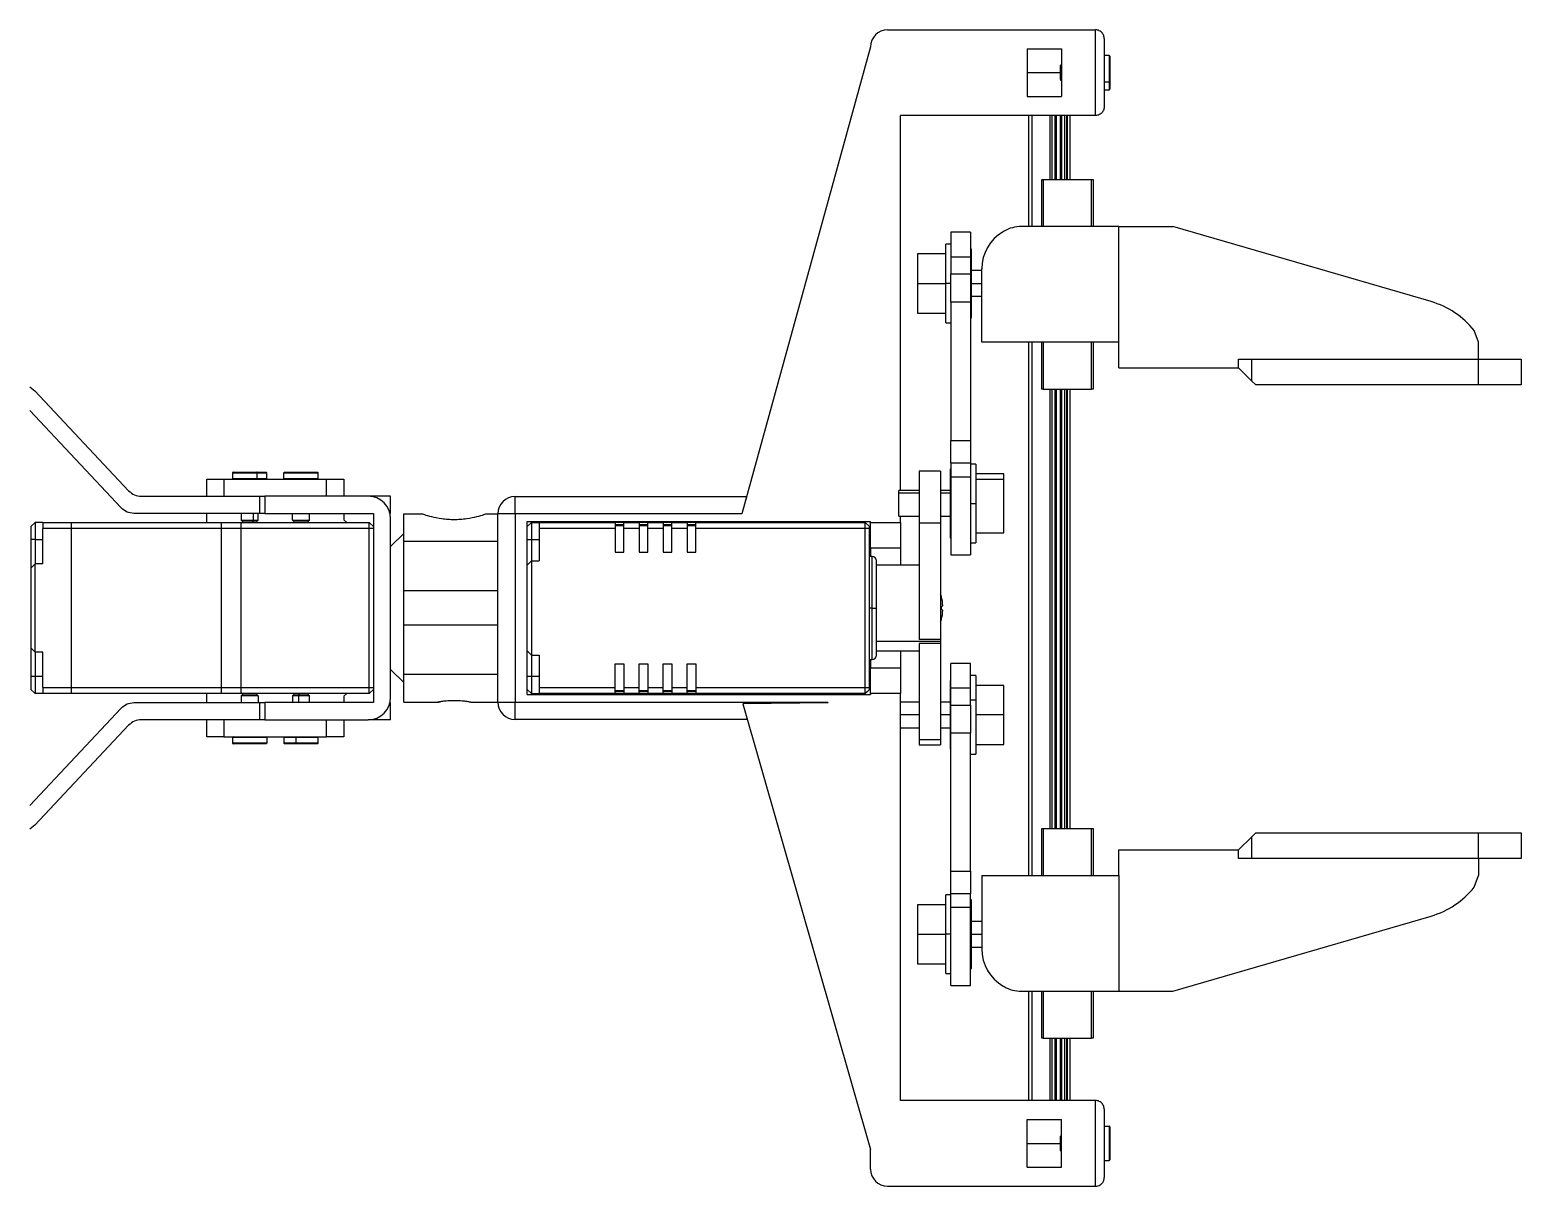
# Model space of a CAD drawing. Header units: millimetres. Extents: x 1258 to 2922, y -135 to 1239.
# Drawn here: x 2350.7 to 2437.8, y 471 to 538.5 of the extents above; entities that cross this region are included whole.
import ezdxf

# ---------------------------------------------------------------- set-up
doc = ezdxf.new("R2010")
doc.units = ezdxf.units.MM
doc.header["$LTSCALE"] = 6

msp = doc.modelspace()

# ---------------------------------------------------------------- linework, layer by layer
at = {"color": 7, "linetype": 'Continuous', "lineweight": 25}
for p, q in [((2400.784, 538.479), (2412.934, 538.479)), ((2412.934, 533.479), (2412.934, 538.479)), ((2399.784, 537.479), (2392.284, 510.229)), ((2408.934, 537.379), (2410.934, 537.379)), ((2408.934, 537.379), (2408.934, 534.579)), ((2410.934, 537.379), (2410.934, 534.579)), ((2413.434, 537.979), (2413.434, 533.979)), ((2410.934, 536.443), (2410.87, 536.379)), ((2413.73, 536.979), (2413.434, 536.979)), ((2413.77, 536.939), (2413.77, 535.461)), ((2408.934, 535.979), (2410.87, 535.979)), ((2410.87, 536.379), (2410.87, 535.763)), ((2410.87, 535.763), (2410.87, 535.579)), ((2410.87, 535.579), (2410.934, 535.515)), ((2413.434, 534.979), (2413.73, 534.979)), ((2413.77, 535.461), (2413.77, 535.019)), ((2408.934, 534.579), (2410.934, 534.579)), ((2412.934, 533.479), (2401.534, 533.479)), ((2401.534, 511.584), (2401.534, 533.479)), ((2409.034, 526.998), (2409.034, 533.479)), ((2409.209, 533.479), (2409.209, 526.998)), ((2410.288, 529.748), (2410.288, 533.479)), ((2410.637, 533.479), (2410.637, 529.748)), ((2410.887, 529.748), (2410.887, 533.479)), ((2411.235, 533.479), (2411.235, 529.748)), ((2411.284, 529.748), (2411.284, 533.479)), ((2411.434, 533.479), (2411.434, 529.748)), ((2409.784, 526.998), (2409.784, 529.748)), ((2409.784, 529.748), (2409.869, 529.748)), ((2409.869, 529.748), (2409.869, 526.998)), ((2409.869, 529.748), (2412.699, 529.748)), ((2412.699, 526.998), (2412.699, 529.748)), ((2412.699, 529.748), (2412.784, 529.748)), ((2412.784, 529.748), (2412.784, 526.998)), ((2414.284, 526.998), (2408.595, 526.998)), ((2414.284, 520.248), (2414.284, 526.998)), ((2414.284, 526.998), (2417.447, 526.998)), ((2432.52, 522.613), (2417.447, 526.998)), ((2405.634, 526.673), (2404.484, 526.673)), ((2404.484, 526.673), (2404.484, 525.224)), ((2405.634, 526.673), (2405.634, 525.224)), ((2407.595, 526.73), (2407.534, 526.695)), ((2404.184, 525.398), (2402.534, 525.398)), ((2402.534, 525.398), (2402.534, 523.673)), ((2404.484, 525.973), (2404.184, 525.973)), ((2404.184, 523.673), (2404.184, 525.973)), ((2404.484, 525.224), (2405.634, 525.224)), ((2404.484, 525.224), (2404.484, 524.234)), ((2405.684, 525.673), (2405.634, 525.673)), ((2405.634, 525.224), (2405.634, 524.234)), ((2405.684, 523.673), (2405.684, 525.673)), ((2406.284, 524.423), (2405.684, 524.423)), ((2406.296, 524.781), (2406.284, 524.781)), ((2406.284, 520.248), (2406.284, 524.53)), ((2402.534, 523.673), (2404.184, 523.673)), ((2402.534, 523.673), (2402.534, 521.948)), ((2404.184, 521.373), (2404.184, 523.673)), ((2404.484, 523.673), (2404.184, 523.673)), ((2404.484, 524.234), (2405.634, 524.234)), ((2404.484, 522.583), (2404.484, 524.234)), ((2405.634, 524.234), (2405.634, 522.583)), ((2405.684, 523.673), (2405.634, 523.673)), ((2405.684, 521.673), (2405.684, 523.673)), ((2405.684, 523.673), (2406.284, 523.673)), ((2405.634, 522.583), (2404.484, 522.583)), ((2404.484, 522.583), (2404.484, 514.509)), ((2405.634, 522.583), (2405.634, 514.509)), ((2405.684, 522.923), (2406.284, 522.923)), ((2402.534, 521.948), (2404.184, 521.948)), ((2405.634, 521.673), (2405.684, 521.673)), ((2404.184, 521.373), (2404.484, 521.373)), ((2435.284, 520.248), (2435.038, 520.923)), ((2414.284, 520.248), (2406.284, 520.248)), ((2409.034, 489.11), (2409.034, 520.248)), ((2409.209, 520.248), (2409.209, 489.11)), ((2409.784, 517.498), (2409.784, 520.248)), ((2409.869, 520.248), (2409.869, 517.498)), ((2412.699, 517.498), (2412.699, 520.248)), ((2412.784, 520.248), (2412.784, 517.498)), ((2414.284, 518.748), (2414.284, 520.248)), ((2435.284, 519.248), (2435.284, 520.248)), ((2421.284, 518.748), (2421.284, 519.248)), ((2421.284, 519.248), (2422.034, 519.248)), ((2422.034, 519.248), (2422.034, 517.998)), ((2422.034, 519.248), (2435.284, 519.248)), ((2435.284, 517.748), (2435.284, 519.248)), ((2435.284, 519.248), (2437.784, 519.248)), ((2437.784, 519.248), (2437.784, 517.748)), ((2414.284, 518.748), (2421.284, 518.748)), ((2422.034, 517.998), (2421.284, 518.748)), ((2350.699, 517.63), (2350.995, 517.413)), ((2350.995, 517.413), (2356.469, 511.57)), ((2409.869, 517.498), (2409.784, 517.498)), ((2409.869, 517.498), (2412.699, 517.498)), ((2410.288, 491.86), (2410.288, 517.498)), ((2410.379, 517.498), (2410.379, 491.86)), ((2410.58, 491.86), (2410.58, 517.498)), ((2410.637, 517.498), (2410.637, 491.86)), ((2410.887, 491.86), (2410.887, 517.498)), ((2410.944, 517.498), (2410.944, 491.86)), ((2411.145, 491.86), (2411.145, 517.498)), ((2411.235, 517.498), (2411.235, 491.86)), ((2411.284, 491.86), (2411.284, 517.498)), ((2411.434, 517.498), (2411.434, 491.86)), ((2412.784, 517.498), (2412.699, 517.498)), ((2422.284, 517.748), (2422.034, 517.998)), ((2435.284, 517.748), (2422.284, 517.748)), ((2437.784, 517.748), (2435.284, 517.748)), ((2356.036, 510.57), (2350.699, 516.266)), ((2404.484, 514.509), (2405.634, 514.509)), ((2404.484, 513.181), (2404.484, 514.509)), ((2405.634, 514.509), (2405.634, 513.181)), ((2405.634, 513.181), (2404.484, 513.181)), ((2404.484, 513.181), (2404.484, 512.385)), ((2405.634, 513.181), (2405.634, 512.385)), ((2405.934, 513.134), (2405.634, 513.134)), ((2405.934, 513.134), (2405.934, 510.834)), ((2361.031, 511.254), (2361.031, 512.254)), ((2361.031, 512.254), (2362.031, 512.254)), ((2362.031, 512.254), (2362.031, 511.254)), ((2362.031, 512.254), (2368.031, 512.254)), ((2362.531, 512.614), (2362.531, 512.294)), ((2362.571, 512.654), (2363.958, 512.654)), ((2363.958, 512.654), (2364.491, 512.654)), ((2363.976, 512.294), (2363.976, 512.614)), ((2364.531, 512.294), (2364.531, 512.614)), ((2365.531, 512.614), (2367.531, 512.614)), ((2365.531, 512.294), (2365.531, 512.614)), ((2365.531, 512.294), (2367.531, 512.294)), ((2365.571, 512.654), (2367.491, 512.654)), ((2367.531, 512.294), (2367.531, 512.614)), ((2368.031, 511.254), (2368.031, 512.254)), ((2368.031, 512.254), (2369.031, 512.254)), ((2369.031, 512.254), (2369.031, 511.254)), ((2403.884, 512.719), (2402.634, 512.719)), ((2402.634, 512.719), (2402.634, 509.688)), ((2403.884, 512.719), (2403.884, 509.688)), ((2404.484, 512.834), (2404.434, 512.834)), ((2404.434, 512.834), (2404.434, 510.834)), ((2404.484, 512.385), (2405.634, 512.385)), ((2404.484, 512.385), (2404.484, 507.834)), ((2405.634, 512.385), (2405.634, 507.834)), ((2407.584, 512.559), (2405.934, 512.559)), ((2407.584, 512.226), (2405.934, 512.226)), ((2407.584, 512.226), (2407.584, 512.559)), ((2407.584, 509.109), (2407.584, 512.226)), ((2357.199, 511.254), (2364.133, 511.254)), ((2364.133, 510.254), (2364.133, 511.254)), ((2364.133, 511.254), (2364.43, 511.254)), ((2364.43, 511.254), (2364.43, 510.254)), ((2370.465, 511.254), (2364.43, 511.254)), ((2371.765, 511.254), (2370.465, 511.254)), ((2371.765, 510.254), (2371.765, 511.254)), ((2379.034, 510.229), (2379.034, 511.229)), ((2379.034, 511.229), (2392.559, 511.229)), ((2402.634, 511.584), (2401.434, 511.584)), ((2401.434, 511.439), (2401.434, 511.584)), ((2401.434, 510.084), (2401.434, 511.439)), ((2404.434, 511.584), (2403.884, 511.584)), ((2404.434, 510.834), (2404.434, 508.834)), ((2404.434, 510.834), (2404.484, 510.834)), ((2405.634, 510.834), (2405.934, 510.834)), ((2405.934, 510.834), (2405.934, 508.534)), ((2350.765, 509.479), (2351.015, 509.729)), ((2350.765, 509.479), (2350.765, 508.729)), ((2351.015, 509.729), (2351.015, 508.729)), ((2351.465, 509.729), (2351.015, 509.729)), ((2351.465, 509.729), (2353.115, 509.729)), ((2351.465, 509.729), (2351.465, 509.379)), ((2353.115, 509.729), (2361.865, 509.729)), ((2353.115, 509.729), (2353.115, 509.379)), ((2364.133, 510.254), (2356.765, 510.254)), ((2361.031, 509.729), (2361.031, 510.254)), ((2361.865, 509.729), (2363.015, 509.729)), ((2361.865, 509.729), (2361.865, 509.379)), ((2363.015, 509.729), (2370.515, 509.729)), ((2363.015, 509.729), (2363.015, 509.379)), ((2363.031, 510.254), (2363.031, 509.854)), ((2363.031, 509.854), (2363.131, 509.754)), ((2363.031, 509.854), (2363.753, 509.854)), ((2363.131, 509.754), (2363.709, 509.754)), ((2363.709, 509.754), (2363.753, 509.854)), ((2363.709, 509.754), (2363.931, 509.754)), ((2363.753, 509.854), (2364.031, 509.854)), ((2363.931, 509.754), (2364.031, 509.854)), ((2364.031, 509.854), (2364.031, 510.254)), ((2364.43, 510.254), (2364.133, 510.254)), ((2364.43, 510.254), (2370.765, 510.254)), ((2366.031, 509.854), (2366.031, 510.254)), ((2366.031, 509.854), (2367.031, 509.854)), ((2366.131, 509.754), (2366.031, 509.854)), ((2366.131, 509.754), (2366.931, 509.754)), ((2366.931, 509.754), (2367.031, 509.854)), ((2367.031, 509.854), (2367.031, 510.254)), ((2369.031, 510.254), (2369.031, 509.867)), ((2369.031, 509.867), (2369.218, 509.729)), ((2370.515, 509.729), (2370.765, 509.479)), ((2370.765, 510.254), (2370.765, 499.204)), ((2371.73, 510.254), (2371.765, 510.254)), ((2371.765, 499.504), (2371.765, 509.954)), ((2372.534, 510.229), (2373.604, 510.229)), ((2372.534, 508.618), (2372.534, 510.229)), ((2377.354, 510.229), (2378.034, 510.229)), ((2378.034, 499.229), (2378.034, 510.229)), ((2379.034, 510.229), (2378.034, 510.229)), ((2379.034, 510.229), (2379.034, 499.229)), ((2392.284, 510.229), (2379.034, 510.229)), ((2379.734, 509.779), (2399.784, 509.779)), ((2379.734, 499.679), (2379.734, 509.779)), ((2379.984, 509.729), (2379.734, 509.479)), ((2379.984, 509.729), (2379.984, 508.729)), ((2379.984, 509.729), (2380.434, 509.729)), ((2380.434, 509.729), (2384.884, 509.729)), ((2380.434, 509.729), (2380.434, 509.379)), ((2384.884, 509.729), (2384.884, 509.379)), ((2385.384, 509.729), (2384.884, 509.729)), ((2384.884, 509.604), (2385.384, 509.604)), ((2385.384, 509.554), (2384.884, 509.554)), ((2384.884, 509.554), (2385.384, 509.554)), ((2385.384, 509.729), (2386.284, 509.729)), ((2385.384, 509.379), (2385.384, 509.729)), ((2386.284, 509.729), (2386.284, 509.379)), ((2386.784, 509.729), (2386.284, 509.729)), ((2386.284, 509.604), (2386.784, 509.604)), ((2386.784, 509.554), (2386.284, 509.554)), ((2386.284, 509.554), (2386.784, 509.554)), ((2386.784, 509.729), (2387.684, 509.729)), ((2386.784, 509.379), (2386.784, 509.729)), ((2387.684, 509.729), (2387.684, 509.379)), ((2388.184, 509.729), (2387.684, 509.729)), ((2387.684, 509.604), (2388.184, 509.604)), ((2388.184, 509.554), (2387.684, 509.554)), ((2387.684, 509.554), (2388.184, 509.554)), ((2388.184, 509.729), (2389.084, 509.729)), ((2388.184, 509.379), (2388.184, 509.729)), ((2389.084, 509.729), (2389.084, 509.379)), ((2389.584, 509.729), (2389.084, 509.729)), ((2389.084, 509.604), (2389.584, 509.604)), ((2389.584, 509.554), (2389.084, 509.554)), ((2389.084, 509.554), (2389.584, 509.554)), ((2389.584, 509.729), (2391.984, 509.729)), ((2389.584, 509.379), (2389.584, 509.729)), ((2391.984, 509.729), (2399.484, 509.729)), ((2399.484, 509.729), (2399.734, 509.479)), ((2399.734, 509.379), (2399.734, 509.479)), ((2399.784, 509.729), (2399.784, 509.779)), ((2399.784, 509.729), (2401.534, 509.729)), ((2399.784, 508.229), (2399.784, 509.729)), ((2401.434, 510.084), (2402.634, 510.084)), ((2401.534, 509.729), (2401.534, 510.084)), ((2401.534, 509.729), (2401.534, 508.229)), ((2403.884, 509.688), (2402.634, 509.688)), ((2402.634, 509.688), (2402.634, 502.898)), ((2403.884, 510.084), (2404.434, 510.084)), ((2403.884, 509.688), (2403.884, 502.898)), ((2351.015, 508.729), (2350.765, 508.729)), ((2351.015, 508.729), (2351.465, 508.729)), ((2351.465, 507.304), (2351.465, 509.379)), ((2353.115, 509.379), (2351.465, 509.379)), ((2361.865, 509.379), (2353.115, 509.379)), ((2353.115, 509.379), (2353.115, 500.079)), ((2363.015, 509.379), (2361.865, 509.379)), ((2361.865, 509.379), (2361.865, 500.079)), ((2363.015, 509.379), (2363.015, 500.079)), ((2370.515, 509.379), (2363.015, 509.379)), ((2370.515, 500.079), (2370.515, 509.379)), ((2370.765, 509.379), (2370.515, 509.379)), ((2371.765, 508.311), (2372.534, 509.079)), ((2378.034, 508.618), (2372.534, 508.618)), ((2372.534, 505.729), (2372.534, 508.618)), ((2379.734, 508.729), (2379.984, 508.729)), ((2379.984, 508.729), (2380.434, 508.729)), ((2380.434, 509.379), (2380.434, 507.479)), ((2384.884, 509.379), (2380.434, 509.379)), ((2384.884, 509.379), (2384.884, 507.979)), ((2385.384, 507.979), (2385.384, 509.379)), ((2386.284, 509.379), (2385.384, 509.379)), ((2386.284, 509.379), (2386.284, 507.979)), ((2386.784, 507.979), (2386.784, 509.379)), ((2387.684, 509.379), (2386.784, 509.379)), ((2387.684, 509.379), (2387.684, 507.979)), ((2388.184, 507.979), (2388.184, 509.379)), ((2389.084, 509.379), (2388.184, 509.379)), ((2389.084, 509.379), (2389.084, 507.979)), ((2389.584, 507.979), (2389.584, 509.379)), ((2391.984, 509.379), (2389.584, 509.379)), ((2399.484, 509.379), (2391.984, 509.379)), ((2399.484, 500.079), (2399.484, 509.379)), ((2399.734, 509.379), (2399.484, 509.379)), ((2399.734, 500.079), (2399.734, 509.379)), ((2399.734, 509.229), (2399.784, 509.229)), ((2404.434, 508.834), (2404.484, 508.834)), ((2405.934, 509.109), (2407.584, 509.109)), ((2384.884, 507.979), (2385.384, 507.979)), ((2386.284, 507.979), (2386.784, 507.979)), ((2387.684, 507.979), (2388.184, 507.979)), ((2389.084, 507.979), (2389.584, 507.979)), ((2399.734, 508.229), (2399.784, 508.229)), ((2399.884, 507.729), (2399.734, 507.729)), ((2401.534, 508.229), (2399.784, 508.229)), ((2399.784, 508.229), (2399.784, 507.729)), ((2401.534, 508.229), (2401.534, 507.229)), ((2404.484, 507.834), (2405.634, 507.834)), ((2405.634, 508.534), (2405.934, 508.534)), ((2351.015, 507.304), (2350.765, 507.054)), ((2350.765, 507.054), (2350.765, 502.404)), ((2351.015, 502.154), (2351.015, 507.304)), ((2351.465, 507.304), (2351.015, 507.304)), ((2379.734, 507.229), (2379.984, 507.479)), ((2379.984, 507.479), (2379.984, 501.979)), ((2379.984, 507.479), (2380.434, 507.479)), ((2400.134, 504.729), (2400.134, 507.479)), ((2402.634, 507.229), (2400.134, 507.229)), ((2378.034, 505.729), (2372.534, 505.729)), ((2372.534, 503.729), (2372.534, 505.729)), ((2403.925, 505.4), (2403.927, 505.402)), ((2399.884, 504.729), (2399.734, 504.729)), ((2399.884, 504.729), (2400.134, 504.729)), ((2400.134, 501.979), (2400.134, 504.729)), ((2403.925, 504.841), (2404.013, 504.853)), ((2404.013, 504.605), (2403.925, 504.617)), ((2378.034, 503.729), (2372.534, 503.729)), ((2372.534, 500.84), (2372.534, 503.729)), ((2403.927, 504.056), (2403.925, 504.058)), ((2403.884, 502.776), (2400.134, 502.776)), ((2403.884, 502.898), (2402.634, 502.898)), ((2403.884, 502.664), (2402.634, 502.664)), ((2402.634, 502.664), (2402.634, 497.043)), ((2403.884, 502.898), (2403.884, 502.776)), ((2403.884, 502.776), (2403.884, 502.664)), ((2403.884, 502.664), (2403.884, 497.043)), ((2350.765, 502.404), (2351.015, 502.154)), ((2351.465, 502.154), (2351.015, 502.154)), ((2351.465, 500.079), (2351.465, 502.154)), ((2379.984, 501.979), (2379.734, 502.229)), ((2379.984, 501.979), (2380.434, 501.979)), ((2380.434, 501.979), (2380.434, 500.079)), ((2399.734, 501.729), (2399.884, 501.729)), ((2399.784, 501.729), (2399.784, 501.229)), ((2400.134, 502.229), (2402.634, 502.229)), ((2401.534, 502.229), (2401.534, 501.229)), ((2371.765, 501.147), (2372.534, 500.379)), ((2378.034, 500.84), (2372.534, 500.84)), ((2372.534, 499.229), (2372.534, 500.84)), ((2384.884, 501.479), (2385.384, 501.479)), ((2384.884, 500.079), (2384.884, 501.479)), ((2385.384, 501.479), (2385.384, 500.079)), ((2386.284, 501.479), (2386.784, 501.479)), ((2386.284, 500.079), (2386.284, 501.479)), ((2386.784, 501.479), (2386.784, 500.079)), ((2387.684, 501.479), (2388.184, 501.479)), ((2387.684, 500.079), (2387.684, 501.479)), ((2388.184, 501.479), (2388.184, 500.079)), ((2389.084, 501.479), (2389.584, 501.479)), ((2389.084, 500.079), (2389.084, 501.479)), ((2389.584, 501.479), (2389.584, 500.079)), ((2399.734, 501.229), (2399.784, 501.229)), ((2399.784, 501.229), (2401.534, 501.229)), ((2399.784, 499.729), (2399.784, 501.229)), ((2401.534, 501.229), (2401.534, 499.729)), ((2405.634, 501.489), (2404.484, 501.489)), ((2404.484, 500.051), (2404.484, 501.489)), ((2405.634, 500.051), (2405.634, 501.489)), ((2405.934, 500.789), (2405.634, 500.789)), ((2405.934, 500.789), (2405.934, 499.37)), ((2351.015, 500.729), (2350.765, 500.729)), ((2350.765, 500.729), (2350.765, 499.979)), ((2351.015, 499.729), (2350.765, 499.979)), ((2351.465, 500.729), (2351.015, 500.729)), ((2351.015, 500.729), (2351.015, 499.729)), ((2351.465, 500.079), (2353.115, 500.079)), ((2351.465, 500.079), (2351.465, 499.729)), ((2353.115, 500.079), (2361.865, 500.079)), ((2353.115, 500.079), (2353.115, 499.729)), ((2361.865, 500.079), (2363.015, 500.079)), ((2361.865, 500.079), (2361.865, 499.729)), ((2363.015, 500.079), (2370.515, 500.079)), ((2363.015, 500.079), (2363.015, 499.729)), ((2370.515, 500.079), (2370.765, 500.079)), ((2370.765, 499.979), (2370.515, 499.729)), ((2379.984, 500.729), (2379.734, 500.729)), ((2379.734, 499.979), (2379.984, 499.729)), ((2380.434, 500.729), (2379.984, 500.729)), ((2379.984, 500.729), (2379.984, 499.729)), ((2380.434, 500.079), (2384.884, 500.079)), ((2380.434, 500.079), (2380.434, 499.729)), ((2384.884, 499.729), (2384.884, 500.079)), ((2384.884, 499.904), (2385.384, 499.904)), ((2385.384, 500.079), (2386.284, 500.079)), ((2385.384, 500.079), (2385.384, 499.729)), ((2386.284, 499.729), (2386.284, 500.079)), ((2386.284, 499.904), (2386.784, 499.904)), ((2386.784, 500.079), (2387.684, 500.079)), ((2386.784, 500.079), (2386.784, 499.729)), ((2387.684, 499.729), (2387.684, 500.079)), ((2387.684, 499.904), (2388.184, 499.904)), ((2388.184, 500.079), (2389.084, 500.079)), ((2388.184, 500.079), (2388.184, 499.729)), ((2389.084, 499.729), (2389.084, 500.079)), ((2389.084, 499.904), (2389.584, 499.904)), ((2389.584, 500.079), (2391.984, 500.079)), ((2389.584, 500.079), (2389.584, 499.729)), ((2391.984, 500.079), (2399.484, 500.079)), ((2399.484, 500.079), (2399.734, 500.079)), ((2399.734, 500.229), (2399.784, 500.229)), ((2399.734, 499.979), (2399.734, 500.079)), ((2404.484, 500.489), (2404.434, 500.489)), ((2404.434, 500.489), (2404.434, 499.255)), ((2405.634, 500.051), (2404.484, 500.051)), ((2404.484, 499.063), (2404.484, 500.051)), ((2405.634, 499.063), (2405.634, 500.051)), ((2407.584, 500.214), (2405.934, 500.214)), ((2407.584, 498.489), (2407.584, 500.214)), ((2351.465, 499.729), (2351.015, 499.729)), ((2353.115, 499.729), (2351.465, 499.729)), ((2361.865, 499.729), (2353.115, 499.729)), ((2356.765, 499.204), (2364.133, 499.204)), ((2361.031, 499.204), (2361.031, 499.729)), ((2363.015, 499.729), (2361.865, 499.729)), ((2370.515, 499.729), (2363.015, 499.729)), ((2363.131, 499.704), (2363.031, 499.604)), ((2364.031, 499.604), (2363.031, 499.604)), ((2363.031, 499.604), (2363.031, 499.204)), ((2363.931, 499.704), (2363.131, 499.704)), ((2363.931, 499.704), (2364.031, 499.604)), ((2364.031, 499.604), (2364.031, 499.204)), ((2364.133, 498.204), (2364.133, 499.204)), ((2364.133, 499.204), (2364.43, 499.204)), ((2364.43, 499.204), (2364.43, 498.204)), ((2370.765, 499.204), (2364.43, 499.204)), ((2366.131, 499.704), (2366.031, 499.604)), ((2366.031, 499.604), (2366.031, 499.204)), ((2366.378, 499.604), (2366.031, 499.604)), ((2366.408, 499.704), (2366.131, 499.704)), ((2366.408, 499.704), (2366.378, 499.604)), ((2367.031, 499.604), (2366.378, 499.604)), ((2366.931, 499.704), (2366.408, 499.704)), ((2367.031, 499.604), (2366.931, 499.704)), ((2367.031, 499.204), (2367.031, 499.604)), ((2369.218, 499.729), (2369.031, 499.592)), ((2369.031, 499.592), (2369.031, 499.204)), ((2371.765, 499.204), (2371.73, 499.204)), ((2371.765, 498.204), (2371.765, 499.204)), ((2372.534, 499.229), (2374.504, 499.229)), ((2376.454, 499.229), (2378.034, 499.229)), ((2378.034, 499.229), (2379.034, 499.229)), ((2379.034, 499.229), (2397.284, 499.229)), ((2379.034, 498.229), (2379.034, 499.229)), ((2379.734, 499.679), (2399.784, 499.679)), ((2379.984, 499.729), (2380.434, 499.729)), ((2384.884, 499.729), (2380.434, 499.729)), ((2385.384, 499.854), (2384.884, 499.854)), ((2385.384, 499.729), (2384.884, 499.729)), ((2386.284, 499.729), (2385.384, 499.729)), ((2386.784, 499.854), (2386.284, 499.854)), ((2386.784, 499.729), (2386.284, 499.729)), ((2387.684, 499.729), (2386.784, 499.729)), ((2388.184, 499.854), (2387.684, 499.854)), ((2388.184, 499.729), (2387.684, 499.729)), ((2389.084, 499.729), (2388.184, 499.729)), ((2389.584, 499.854), (2389.084, 499.854)), ((2389.584, 499.729), (2389.084, 499.729)), ((2391.984, 499.729), (2389.584, 499.729)), ((2399.484, 499.729), (2391.984, 499.729)), ((2397.326, 499.186), (2392.339, 499.136)), ((2392.339, 499.136), (2399.784, 473.116)), ((2397.284, 499.229), (2397.326, 499.186)), ((2399.784, 499.729), (2399.784, 499.679)), ((2401.534, 499.729), (2399.784, 499.729)), ((2401.534, 475.979), (2401.534, 499.729)), ((2402.634, 499.239), (2401.534, 499.239)), ((2404.434, 499.239), (2403.884, 499.239)), ((2404.434, 499.255), (2404.484, 499.255)), ((2404.434, 499.255), (2404.434, 496.489)), ((2404.484, 499.063), (2405.634, 499.063)), ((2404.484, 497.415), (2404.484, 499.063)), ((2405.634, 499.37), (2405.934, 499.37)), ((2405.634, 499.063), (2405.634, 497.415)), ((2405.934, 499.37), (2405.934, 496.189)), ((2350.699, 493.192), (2356.036, 498.888)), ((2364.133, 498.204), (2357.199, 498.204)), ((2361.031, 497.204), (2361.031, 498.204)), ((2362.031, 498.204), (2362.031, 497.204)), ((2364.43, 498.204), (2364.133, 498.204)), ((2364.43, 498.204), (2370.465, 498.204)), ((2368.031, 497.204), (2368.031, 498.204)), ((2369.031, 498.204), (2369.031, 497.204)), ((2371.765, 498.204), (2370.465, 498.204)), ((2392.599, 498.229), (2379.034, 498.229)), ((2402.634, 498.489), (2401.534, 498.489)), ((2404.434, 498.489), (2403.884, 498.489)), ((2407.584, 498.489), (2405.934, 498.489)), ((2407.584, 496.764), (2407.584, 498.489)), ((2356.469, 497.888), (2350.995, 492.045)), ((2401.534, 497.739), (2402.634, 497.739)), ((2403.884, 497.739), (2404.434, 497.739)), ((2405.634, 497.415), (2404.484, 497.415)), ((2404.484, 489.363), (2404.484, 497.415)), ((2405.634, 489.363), (2405.634, 497.415)), ((2362.031, 497.204), (2361.031, 497.204)), ((2362.031, 497.204), (2368.031, 497.204)), ((2362.531, 497.164), (2362.531, 496.844)), ((2364.531, 497.164), (2362.531, 497.164)), ((2364.531, 496.844), (2362.531, 496.844)), ((2364.491, 496.804), (2362.571, 496.804)), ((2364.531, 497.164), (2364.531, 496.844)), ((2365.531, 497.164), (2365.531, 496.844)), ((2366.237, 496.804), (2365.571, 496.804)), ((2366.225, 497.164), (2366.225, 496.844)), ((2367.491, 496.804), (2366.237, 496.804)), ((2367.531, 496.844), (2367.531, 497.164)), ((2369.031, 497.204), (2368.031, 497.204)), ((2403.884, 497.043), (2402.634, 497.043)), ((2402.634, 497.043), (2402.634, 496.739)), ((2402.634, 496.739), (2403.884, 496.739)), ((2403.884, 497.043), (2403.884, 496.739)), ((2404.434, 496.489), (2404.484, 496.489)), ((2405.934, 496.764), (2407.584, 496.764)), ((2405.634, 496.189), (2405.934, 496.189)), ((2350.995, 492.045), (2350.699, 491.828)), ((2409.784, 489.11), (2409.784, 491.86)), ((2409.784, 491.86), (2409.869, 491.86)), ((2409.869, 491.86), (2409.869, 489.11)), ((2409.869, 491.86), (2412.699, 491.86)), ((2412.699, 489.11), (2412.699, 491.86)), ((2412.699, 491.86), (2412.784, 491.86)), ((2412.784, 491.86), (2412.784, 489.11)), ((2421.284, 490.61), (2422.034, 491.36)), ((2422.284, 491.61), (2422.034, 491.36)), ((2422.034, 491.36), (2422.034, 490.11)), ((2422.284, 491.61), (2435.284, 491.61)), ((2435.284, 490.11), (2435.284, 491.61)), ((2435.284, 491.61), (2437.784, 491.61)), ((2437.784, 491.61), (2437.784, 490.11)), ((2414.284, 489.11), (2414.284, 490.61)), ((2414.284, 490.61), (2421.284, 490.61)), ((2421.284, 490.11), (2421.284, 490.61)), ((2422.034, 490.11), (2421.284, 490.11)), ((2435.284, 490.11), (2422.034, 490.11)), ((2437.784, 490.11), (2435.284, 490.11)), ((2435.284, 490.11), (2435.284, 489.11)), ((2404.484, 489.363), (2405.634, 489.363)), ((2404.484, 488.041), (2404.484, 489.363)), ((2405.634, 489.363), (2405.634, 488.041)), ((2406.284, 489.11), (2414.284, 489.11)), ((2406.284, 489.11), (2406.284, 484.828)), ((2414.284, 489.11), (2414.284, 482.36)), ((2435.038, 488.435), (2435.284, 489.11)), ((2404.484, 487.985), (2404.184, 487.985)), ((2404.184, 485.685), (2404.184, 487.985)), ((2405.634, 488.041), (2404.484, 488.041)), ((2404.484, 487.247), (2404.484, 488.041)), ((2405.634, 487.247), (2405.634, 488.041)), ((2405.684, 487.685), (2405.634, 487.685)), ((2405.684, 485.685), (2405.684, 487.685)), ((2404.184, 487.41), (2402.534, 487.41)), ((2402.534, 487.41), (2402.534, 485.685)), ((2405.634, 487.247), (2404.484, 487.247)), ((2404.484, 482.685), (2404.484, 487.247)), ((2405.634, 482.685), (2405.634, 487.247)), ((2406.284, 486.435), (2405.684, 486.435)), ((2417.447, 482.36), (2432.52, 486.745)), ((2402.534, 485.685), (2402.534, 483.96)), ((2402.534, 485.685), (2404.184, 485.685)), ((2404.484, 485.685), (2404.184, 485.685)), ((2404.184, 483.385), (2404.184, 485.685)), ((2405.684, 485.685), (2405.634, 485.685)), ((2405.684, 483.685), (2405.684, 485.685)), ((2405.684, 485.685), (2406.284, 485.685)), ((2405.684, 484.935), (2406.284, 484.935)), ((2406.282, 484.527), (2406.302, 484.527)), ((2402.534, 483.96), (2404.184, 483.96)), ((2404.184, 483.385), (2404.484, 483.385)), ((2405.634, 483.685), (2405.684, 483.685)), ((2404.484, 482.685), (2405.634, 482.685)), ((2407.534, 482.663), (2407.595, 482.628)), ((2408.595, 482.36), (2414.284, 482.36)), ((2409.034, 475.979), (2409.034, 482.36)), ((2409.209, 482.36), (2409.209, 475.979)), ((2409.784, 479.61), (2409.784, 482.36)), ((2409.869, 482.36), (2409.869, 479.61)), ((2412.699, 479.61), (2412.699, 482.36)), ((2412.784, 482.36), (2412.784, 479.61)), ((2414.284, 482.36), (2417.447, 482.36)), ((2409.869, 479.61), (2409.784, 479.61)), ((2409.869, 479.61), (2412.699, 479.61)), ((2410.288, 475.979), (2410.288, 479.61)), ((2410.637, 479.61), (2410.637, 475.979)), ((2410.887, 475.979), (2410.887, 479.61)), ((2411.235, 479.61), (2411.235, 475.979)), ((2411.284, 475.979), (2411.284, 479.61)), ((2411.434, 479.61), (2411.434, 475.979)), ((2412.784, 479.61), (2412.699, 479.61)), ((2412.934, 475.979), (2401.534, 475.979)), ((2412.934, 470.979), (2412.934, 475.979)), ((2408.934, 474.879), (2410.934, 474.879)), ((2408.934, 472.079), (2408.934, 474.879)), ((2410.934, 472.079), (2410.934, 474.879)), ((2413.434, 475.479), (2413.434, 471.479)), ((2410.87, 473.879), (2410.934, 473.943)), ((2410.87, 473.879), (2410.87, 473.079)), ((2413.434, 474.479), (2413.73, 474.479)), ((2413.73, 474.479), (2413.73, 472.479)), ((2413.77, 474.439), (2413.77, 472.519)), ((2399.784, 471.979), (2399.784, 473.116)), ((2408.934, 473.479), (2410.87, 473.479)), ((2410.87, 473.079), (2410.934, 473.015)), ((2408.934, 472.079), (2410.934, 472.079)), ((2413.434, 472.479), (2413.73, 472.479)), ((2400.784, 470.979), (2412.934, 470.979))]:
    msp.add_line(p, q, dxfattribs=at)
at = {"color": 8, "linetype": 'Continuous', "lineweight": 25}
for p, q in [((2413.73, 536.979), (2413.73, 535.44)), ((2410.87, 535.763), (2410.934, 535.729)), ((2413.434, 535.44), (2413.73, 535.44)), ((2413.73, 535.44), (2413.73, 534.979)), ((2410.379, 533.479), (2410.379, 529.748)), ((2410.58, 529.748), (2410.58, 533.479)), ((2410.944, 533.479), (2410.944, 529.748)), ((2411.145, 529.748), (2411.145, 533.479)), ((2362.531, 512.614), (2363.976, 512.614)), ((2362.531, 512.294), (2363.976, 512.294)), ((2363.976, 512.614), (2364.531, 512.614)), ((2363.976, 512.294), (2364.531, 512.294)), ((2402.634, 511.439), (2401.434, 511.439)), ((2404.434, 511.439), (2403.884, 511.439)), ((2363.753, 509.854), (2363.753, 510.254)), ((2399.884, 504.729), (2399.884, 507.729)), ((2399.884, 501.729), (2399.884, 504.729)), ((2366.378, 499.604), (2366.378, 499.204)), ((2366.225, 497.164), (2365.531, 497.164)), ((2366.225, 496.844), (2365.531, 496.844)), ((2367.531, 497.164), (2366.225, 497.164)), ((2367.531, 496.844), (2366.225, 496.844)), ((2410.379, 479.61), (2410.379, 475.979)), ((2410.58, 475.979), (2410.58, 479.61)), ((2410.944, 479.61), (2410.944, 475.979)), ((2411.145, 475.979), (2411.145, 479.61))]:
    msp.add_line(p, q, dxfattribs=at)
at = {"color": 7, "linetype": 'Continuous', "lineweight": 25, "flags": 128}
for points in [[(2413.73, 535.44), (2413.737, 535.44), (2413.745, 535.442), (2413.752, 535.444), (2413.758, 535.446), (2413.763, 535.45), (2413.767, 535.453), (2413.769, 535.457), (2413.77, 535.461)], [(2363.976, 512.614), (2363.976, 512.622), (2363.975, 512.629), (2363.973, 512.636), (2363.971, 512.642), (2363.968, 512.647), (2363.965, 512.651), (2363.962, 512.653), (2363.958, 512.654)], [(2363.958, 512.254), (2363.962, 512.255), (2363.965, 512.257), (2363.968, 512.261), (2363.971, 512.266), (2363.973, 512.272), (2363.975, 512.279), (2363.976, 512.286), (2363.976, 512.294)], [(2403.927, 505.402), (2403.898, 505.498), (2403.884, 505.542)], [(2403.884, 503.916), (2403.898, 503.96), (2403.927, 504.056)], [(2399.734, 499.979), (2399.594, 499.839), (2399.484, 499.729)], [(2366.237, 497.204), (2366.235, 497.203), (2366.232, 497.201), (2366.23, 497.197), (2366.228, 497.192), (2366.227, 497.186), (2366.226, 497.179), (2366.225, 497.172), (2366.225, 497.164)], [(2366.225, 496.844), (2366.225, 496.836), (2366.226, 496.829), (2366.227, 496.822), (2366.228, 496.816), (2366.23, 496.811), (2366.232, 496.807), (2366.235, 496.805), (2366.237, 496.804)]]:
    msp.add_lwpolyline(points, dxfattribs=at)
at = {"color": 7, "linetype": 'Continuous', "lineweight": 25}
for centre, radius, start, end in [((2400.784, 537.479), 1, 90, 180), ((2413.73, 536.939), 0.04, 0, 90), ((2413.73, 535.019), 0.04, 270, 0), ((2408.595, 524.998), 2, 90, 120), ((2408.784, 524.53), 2.5, 120, 180), ((2431.124, 517.812), 5, 38.4747, 73.7784), ((2362.571, 512.614), 0.04, 90, 180), ((2362.571, 512.294), 0.04, 180, 270), ((2364.491, 512.614), 0.04, 0, 90), ((2364.491, 512.294), 0.04, 270, 0), ((2365.571, 512.614), 0.04, 90, 180), ((2365.571, 512.294), 0.04, 180, 270), ((2367.491, 512.614), 0.04, 0, 90), ((2367.491, 512.294), 0.04, 270, 0), ((2370.465, 509.954), 1.3, 0, 90), ((2379.034, 510.229), 1, 90, 180), ((2399.884, 507.479), 0.25, 0, 90), ((2401.504, 504.729), 2.512, 2.82848, 15.49497), ((2400.96, 504.729), 2.968, 357.83939, 2.16061), ((2401.504, 504.729), 2.512, 344.50503, 357.17152), ((2399.884, 501.979), 0.25, 270, 0), ((2370.465, 499.504), 1.3, 270, 0), ((2379.034, 499.229), 1, 180, 270), ((2362.571, 497.164), 0.04, 90, 180), ((2362.571, 496.844), 0.04, 180, 270), ((2364.491, 497.164), 0.04, 0, 90), ((2364.491, 496.844), 0.04, 270, 0), ((2365.571, 497.164), 0.04, 90, 180), ((2365.571, 496.844), 0.04, 180, 270), ((2367.491, 497.164), 0.04, 0, 90), ((2367.491, 496.844), 0.04, 270, 0), ((2431.124, 491.546), 5, 286.2216, 321.5253), ((2408.784, 484.828), 2.5, 180, 240), ((2408.595, 484.36), 2, 240, 270), ((2413.73, 474.439), 0.04, 0, 90), ((2413.73, 472.519), 0.04, 270, 0), ((2400.784, 471.979), 1, 180, 270)]:
    msp.add_arc(centre, radius, start, end, dxfattribs=at)
for points, knots in [([(2413.434, 537.979), (2413.425, 538.049), (2413.409, 538.187), (2413.292, 538.343), (2413.157, 538.431), (2413.047, 538.472), (2412.97, 538.477), (2412.934, 538.479)], [0, 0, 0, 0, 0.31012, 0.616121, 0.758896, 0.886022, 1, 1, 1, 1]), ([(2413.434, 533.979), (2413.425, 533.909), (2413.409, 533.771), (2413.292, 533.615), (2413.157, 533.527), (2413.047, 533.486), (2412.97, 533.481), (2412.934, 533.479)], [0, 0, 0, 0, 0.31012, 0.616121, 0.758896, 0.886022, 1, 1, 1, 1]), ([(2356.469, 511.57), (2356.579, 511.478), (2356.8, 511.292), (2357.065, 511.267), (2357.199, 511.254)], [0, 0, 0, 0, 0.4983538, 1, 1, 1, 1]), ([(2356.765, 510.254), (2356.632, 510.267), (2356.366, 510.292), (2356.146, 510.478), (2356.036, 510.57)], [0, 0, 0, 0, 0.501646, 1, 1, 1, 1]), ([(2373.604, 510.229), (2373.61, 510.227), (2373.624, 510.222), (2373.773, 510.173), (2374.119, 510.068), (2374.639, 509.958), (2375.111, 509.909), (2375.478, 509.895), (2375.845, 509.909), (2376.318, 509.958), (2376.839, 510.068), (2377.185, 510.173), (2377.333, 510.222), (2377.347, 510.227), (2377.354, 510.229)], [0, 0, 0, 0, 0.06098, 0.125384, 0.250098, 0.374703, 0.439287, 0.499843, 0.56052, 0.62524, 0.750173, 0.874854, 0.939126, 1, 1, 1, 1]), ([(2350.765, 508.729), (2350.765, 508.51), (2350.765, 508.071), (2350.765, 507.517), (2350.765, 507.13), (2350.765, 507.079), (2350.765, 507.054)], [0, 0, 0, 0, 0.25, 0.5, 0.75, 1, 1, 1, 1]), ([(2350.765, 502.404), (2350.765, 502.379), (2350.765, 502.329), (2350.765, 501.941), (2350.765, 501.388), (2350.765, 500.949), (2350.765, 500.729)], [0, 0, 0, 0, 0.25, 0.5, 0.75, 1, 1, 1, 1]), ([(2356.036, 498.888), (2356.146, 498.98), (2356.366, 499.166), (2356.632, 499.191), (2356.765, 499.204)], [0, 0, 0, 0, 0.498354, 1, 1, 1, 1]), ([(2376.454, 499.229), (2376.439, 499.232), (2376.41, 499.237), (2376.184, 499.273), (2375.863, 499.306), (2375.479, 499.321), (2375.095, 499.307), (2374.774, 499.273), (2374.548, 499.237), (2374.518, 499.232), (2374.504, 499.229)], [0, 0, 0, 0, 0.124876, 0.249805, 0.374773, 0.49982, 0.624841, 0.749795, 0.874684, 1, 1, 1, 1]), ([(2374.504, 499.229), (2374.513, 499.231), (2374.527, 499.235), (2374.644, 499.251), (2374.682, 499.257)], [0, 0, 0, 0, 0.670799, 1, 1, 1, 1]), ([(2357.199, 498.204), (2357.065, 498.191), (2356.8, 498.166), (2356.579, 497.98), (2356.469, 497.888)], [0, 0, 0, 0, 0.501646, 1, 1, 1, 1]), ([(2413.434, 475.479), (2413.425, 475.549), (2413.409, 475.687), (2413.292, 475.843), (2413.157, 475.931), (2413.047, 475.972), (2412.97, 475.977), (2412.934, 475.979)], [0, 0, 0, 0, 0.3101202, 0.6161208, 0.7588957, 0.8860224, 1, 1, 1, 1]), ([(2412.934, 470.979), (2412.98, 470.983), (2413.081, 470.992), (2413.219, 471.059), (2413.337, 471.169), (2413.418, 471.315), (2413.429, 471.425), (2413.434, 471.479)], [0, 0, 0, 0, 0.146754, 0.316126, 0.510248, 0.757793, 1, 1, 1, 1])]:
    msp.add_open_spline(points, degree=3, knots=knots, dxfattribs=at)
for points in [[(2370.515, 509.379), (2370.515, 509.425), (2370.515, 509.517), (2370.515, 509.632), (2370.515, 509.713), (2370.515, 509.724), (2370.515, 509.729)], [(2399.484, 509.379), (2399.484, 509.425), (2399.484, 509.517), (2399.484, 509.632), (2399.484, 509.713), (2399.484, 509.724), (2399.484, 509.729)], [(2351.015, 508.729), (2351.015, 508.542), (2351.015, 508.169), (2351.015, 507.698), (2351.015, 507.368), (2351.015, 507.325), (2351.015, 507.304)], [(2379.984, 508.729), (2379.984, 508.565), (2379.984, 508.238), (2379.984, 507.824), (2379.984, 507.535), (2379.984, 507.498), (2379.984, 507.479)], [(2351.015, 502.154), (2351.015, 502.133), (2351.015, 502.09), (2351.015, 501.76), (2351.015, 501.289), (2351.015, 500.916), (2351.015, 500.729)], [(2379.984, 501.979), (2379.984, 501.96), (2379.984, 501.923), (2379.984, 501.634), (2379.984, 501.22), (2379.984, 500.893), (2379.984, 500.729)], [(2370.515, 499.729), (2370.515, 499.734), (2370.515, 499.745), (2370.515, 499.826), (2370.515, 499.941), (2370.515, 500.033), (2370.515, 500.079)], [(2399.484, 499.729), (2399.484, 499.734), (2399.484, 499.745), (2399.484, 499.826), (2399.484, 499.941), (2399.484, 500.033), (2399.484, 500.079)]]:
    msp.add_open_spline(points, degree=3, dxfattribs=at)

doc.saveas('drawing.dxf')
